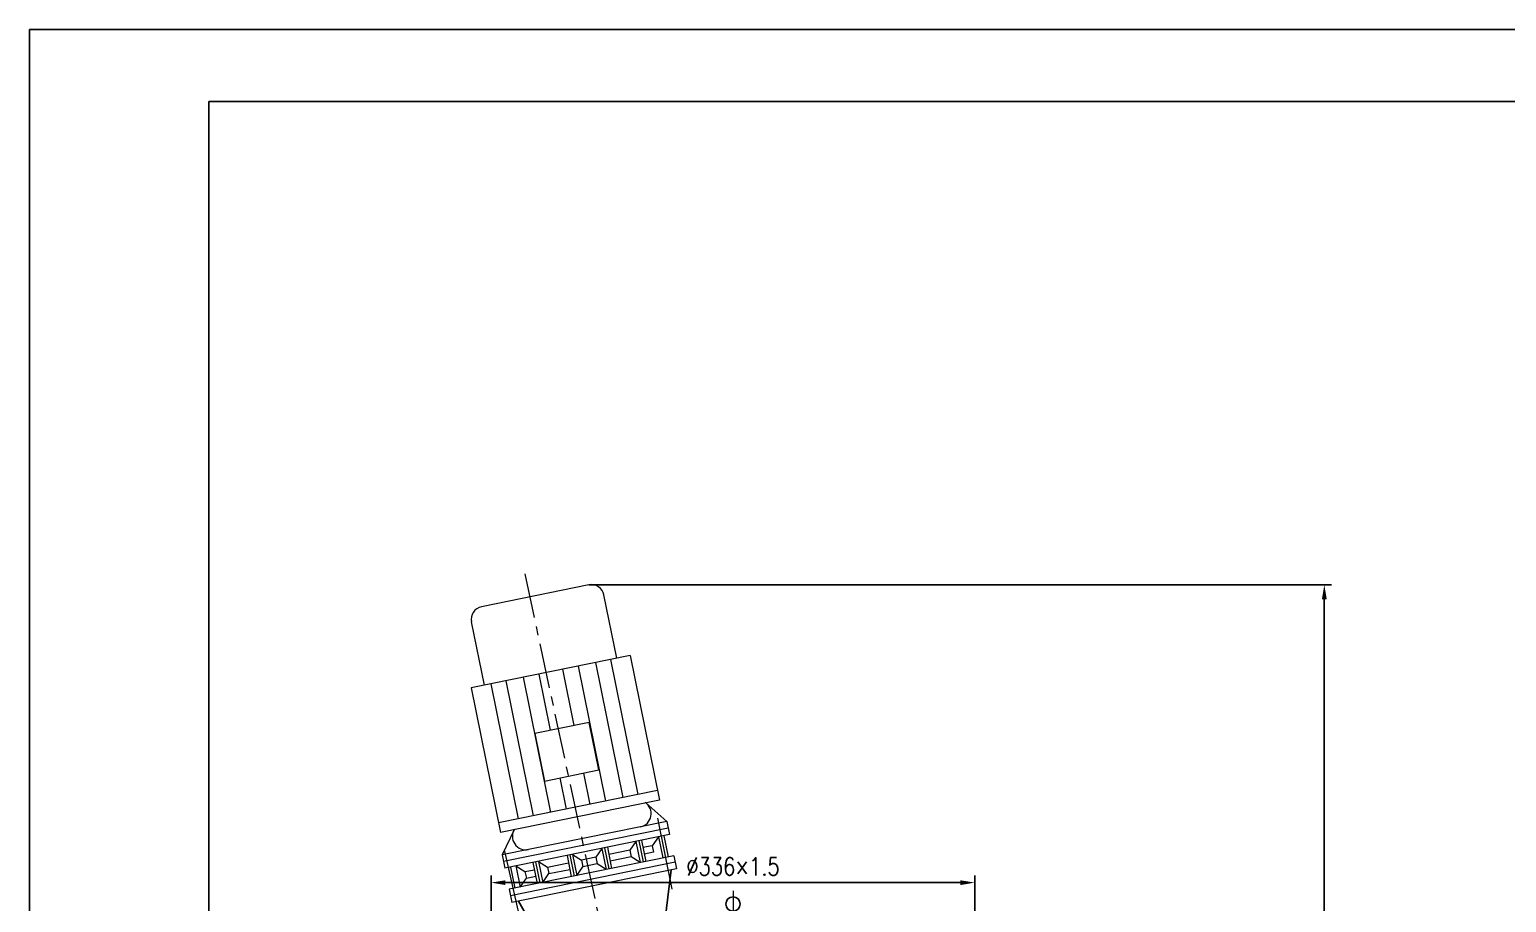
# Model space of a CAD drawing. Header units: inches. Extents: x -125 to 1975, y -50 to 2920.
# Drawn here: x -125 to 904, y 2312 to 2920 of the extents above; entities that cross this region are included whole.
import ezdxf

# ---------------------------------------------------------------- set-up
doc = ezdxf.new("R2010")
doc.units = ezdxf.units.IN
doc.header["$LTSCALE"] = 50
doc.linetypes.add('CENTER', pattern=[2, 1.25, -0.25, 0.25, -0.25])
doc.linetypes.add('PHANTOM', pattern=[63.5, 31.75, -6.35, 6.35, -6.35, 6.35, -6.35])
for name, color, linetype in [('1轮廓实线层', 7, 'Continuous'), ('2细线层', 4, 'Continuous'), ('7标注层', 4, 'Continuous'), ('图框层', 7, 'Continuous')]:
    doc.layers.add(name, color=color, linetype=linetype)
doc.layers.add('cen', color=1, linetype='CENTER', lineweight=9)
doc.styles.add('TH_GBDIM', font='romans.shx', dxfattribs={"width": 0.8, "bigfont": 'gbcbig.shx'})
doc.dimstyles.new('TH_GBDIM', dxfattribs={"dimscale": 5, "dimtxt": 3.5, "dimasz": 2.5, "dimexe": 2, "dimexo": 0, "dimgap": 1.5, "dimtad": 1, "dimdec": 1, "dimzin": 0, "dimdsep": 46, "dimtxsty": 'TH_GBDIM', "dimcen": 2.5, "dimclrd": 130, "dimclre": 130, "dimclrt": 3, "dimadec": 0, "dimazin": 0, "dimtfac": 0.714286, "dimtdec": 1, "dimtmove": 0, "dimatfit": 3, "dimfxl": 1, "dimtzin": 0, "dimlwd": -1, "dimlwe": -1, "dimarcsym": 0})

# ---------------------------------------------------------------- blocks, each defined once
blk = doc.blocks.new('*D25')
at = {"layer": '7标注层', "color": 130}
for p, q in [((196.6, 2251.1), (196.6, 2331)), ((206.6, 2326), (523.6, 2326)), ((533.6, 2251.1), (533.6, 2331))]:
    blk.add_line(p, q, dxfattribs=at)
for points in [[(206.6, 2327.6), (206.6, 2324.3), (196.6, 2326)], [(523.6, 2327.6), (523.6, 2324.3), (533.6, 2326)]]:
    blk.add_solid(points, dxfattribs=at)
at = {"layer": 'Defpoints', "color": 0}
for p in [(533.6, 2326), (196.6, 2251.1), (533.6, 2251.1)]:
    blk.add_point(p, dxfattribs=at)
at = {"layer": '7标注层', "color": 3, "insert": (365.1, 2337.2), "char_height": 12.5, "attachment_point": 5, "style": 'TH_GBDIM'}
blk.add_mtext('{%%c336×1.5}{}{}', dxfattribs=at)
blk = doc.blocks.new('*D44')
at = {"layer": '7标注层', "color": 130}
for p, q in [((264.6, 2533.3), (782.1, 2533.3)), ((777.1, 1306.5), (777.1, 2523.3)), ((660.8, 1296.5), (782.1, 1296.5))]:
    blk.add_line(p, q, dxfattribs=at)
for points in [[(775.4, 2523.3), (778.8, 2523.3), (777.1, 2533.3)], [(775.4, 1306.5), (778.8, 1306.5), (777.1, 1296.5)]]:
    blk.add_solid(points, dxfattribs=at)
at = {"layer": 'Defpoints', "color": 0}
for p in [(264.6, 2533.3), (777.1, 2533.3), (660.8, 1296.5)]:
    blk.add_point(p, dxfattribs=at)
at = {"layer": '7标注层', "color": 3, "insert": (765.9, 2010.3), "char_height": 12.5, "attachment_point": 5, "rotation": 90, "style": 'TH_GBDIM'}
blk.add_mtext('{~1250}{}{}', dxfattribs=at)

msp = doc.modelspace()

# ---------------------------------------------------------------- linework, layer by layer
at = {"color": 1, "linetype": 'CENTER', "lineweight": 9, "ltscale": 0.5}
for p, q in [((219.99, 2541.04), (383.18, 1784.32)), ((365.12, 2320.15), (365.12, 1596.47))]:
    msp.add_line(p, q, dxfattribs=at)
msp.add_circle((365.12, 2311.08), 5)
at = {"layer": '1轮廓实线层', "lineweight": 13}
for p, q in [((264.6, 2533.29), (189.97, 2518.1)), ((284.18, 2482.24), (275.22, 2526.27)), ((191.91, 2463.45), (182.94, 2507.48)), ((293.46, 2484.13), (182.63, 2461.57)), ((279.69, 2481.33), (298.83, 2387.29)), ((293.46, 2484.13), (313.96, 2383.46)), ((229.84, 2471.18), (237.8, 2432.04)), ((246.25, 2474.52), (254.22, 2435.39)), ((257.22, 2476.75), (276.37, 2382.71)), ((269.31, 2479.21), (288.45, 2385.17)), ((182.63, 2461.57), (203.13, 2360.9)), ((196.4, 2464.37), (215.55, 2370.33)), ((206.78, 2466.48), (225.93, 2372.44)), ((218.87, 2468.94), (238.02, 2374.9)), ((244.55, 2398.93), (248.98, 2377.14)), ((260.96, 2402.27), (265.4, 2380.48)), ((312.61, 2390.09), (201.78, 2367.52)), ((313.96, 2383.46), (203.13, 2360.9)), ((318.97, 2368.56), (304.4, 2381.52)), ((318.98, 2368.56), (204.33, 2345.22)), ((318.97, 2368.56), (204.34, 2345.22)), ((318.97, 2368.56), (319.9, 2363.98)), ((318.98, 2368.56), (320.85, 2359.39)), ((212.68, 2362.84), (204.34, 2345.22)), ((319.91, 2363.98), (205.26, 2340.64)), ((319.9, 2363.98), (205.27, 2340.64)), ((320.85, 2359.39), (206.2, 2336.05)), ((313.19, 2357.83), (308.9, 2351.71)), ((273.75, 2349.8), (269.47, 2343.68)), ((293.23, 2348.51), (278.6, 2345.54)), ((297.52, 2354.64), (293.23, 2348.51)), ((293.23, 2348.51), (294.16, 2343.93)), ((308.9, 2351.71), (302.37, 2350.37)), ((309.84, 2347.12), (303.3, 2345.79)), ((308.9, 2351.71), (309.84, 2347.12)), ((204.33, 2345.22), (206.2, 2336.05)), ((204.34, 2345.22), (205.27, 2340.64)), ((323.83, 2344.71), (209.19, 2321.37)), ((324.77, 2340.13), (210.12, 2316.79)), ((213.85, 2337.61), (220.19, 2333.64)), ((229.53, 2340.8), (235.87, 2336.84)), ((235.87, 2336.84), (250.5, 2339.81)), ((235.87, 2336.84), (236.8, 2332.25)), ((253.29, 2345.64), (259.63, 2341.67)), ((269.47, 2343.68), (259.63, 2341.67)), ((259.63, 2341.67), (260.57, 2337.09)), ((270.4, 2339.09), (260.57, 2337.09)), ((269.47, 2343.68), (270.4, 2339.09)), ((294.16, 2343.93), (279.53, 2340.95)), ((323.83, 2344.71), (325.7, 2335.54)), ((325.7, 2335.54), (211.05, 2312.2)), ((220.19, 2333.64), (226.73, 2334.98)), ((220.19, 2333.64), (221.13, 2329.06)), ((221.13, 2329.06), (227.67, 2330.39)), ((236.8, 2332.25), (251.43, 2335.23)), ((209.19, 2321.37), (211.05, 2312.2))]:
    msp.add_line(p, q, dxfattribs=at)
at = {"layer": '1轮廓实线层', "linetype": 'PHANTOM', "lineweight": 0}
for p, q in [((313.19, 2357.83), (316.18, 2343.16)), ((317.01, 2358.61), (320, 2343.93)), ((273.75, 2349.8), (276.74, 2335.13)), ((277.57, 2350.58), (280.56, 2335.9)), ((297.52, 2354.64), (300.5, 2339.96)), ((301.34, 2355.42), (304.33, 2340.74)), ((210.03, 2336.83), (213.02, 2322.15)), ((213.85, 2337.61), (216.84, 2322.93)), ((225.71, 2340.02), (228.7, 2325.34)), ((229.53, 2340.8), (232.52, 2326.12)), ((249.47, 2344.86), (252.46, 2330.18)), ((253.29, 2345.64), (256.28, 2330.96)), ((256.28, 2330.96), (260.57, 2337.09)), ((276.74, 2335.13), (270.4, 2339.09)), ((300.5, 2339.96), (294.16, 2343.93)), ((216.84, 2322.93), (221.13, 2329.06)), ((232.52, 2326.12), (236.8, 2332.25))]:
    msp.add_line(p, q, dxfattribs=at)
at = {"layer": '1轮廓实线层', "color": 0}
for p, q in [((309.58, 2233.24), (322.1, 2334.81)), ((265.88, 2224.48), (215.73, 2313.15))]:
    msp.add_line(p, q, dxfattribs=at)
at = {"layer": '1轮廓实线层', "lineweight": 13}
msp.add_lwpolyline([(264.99, 2437.58), (227.04, 2429.85), (233.78, 2396.74), (271.73, 2404.46)], close=True, dxfattribs=at)
for centre, radius, start, end in [((266.4, 2524.47), 9, 11.50843, 101.50843), ((191.76, 2509.28), 9, 101.50843, 191.50843), ((298.79, 2374.01), 9.36, 281.50843, 56.50843), ((220.78, 2358.12), 9.36, 146.50843, 281.50843)]:
    msp.add_arc(centre, radius, start, end, dxfattribs=at)
at = {"layer": '2细线层'}
for p in [(-125, -50), (1975, 2920)]:
    msp.add_line(p, (-125, 2920), dxfattribs=at)
at = {"layer": 'cen'}
for p, q in [((312.54, 2370.79), (322.6, 2321.38)), ((205.82, 2347.77), (217.02, 2298.61)), ((275.66, 2350.19), (278.65, 2335.51)), ((299.43, 2355.03), (302.42, 2340.35)), ((227.62, 2340.41), (230.61, 2325.73)), ((251.38, 2345.25), (254.37, 2330.57))]:
    msp.add_line(p, q, dxfattribs=at)
at = {"layer": '图框层'}
for p in [(0, 0), (1925, 2870)]:
    msp.add_line(p, (0, 2870), dxfattribs=at)

# ---------------------------------------------------------------- dimensions: what is measured, and where the dimension line sits
at = {"layer": '7标注层'}
dim = msp.add_linear_dim(base=(777.11, 2533.29), p1=(660.84, 1296.47), p2=(264.6, 2533.29), angle=90, text='{~1250}{}{}', dimstyle='TH_GBDIM', override={"dimtxt": 2.5, "dimasz": 2, "dimexe": 1, "dimgap": 1, "dimdec": 0}, dxfattribs=at)
dim.commit()
dim.dimension.update_dxf_attribs({"geometry": '*D44', "text_midpoint": (777.11, 2010.27), "dimtype": 160})
dim = msp.add_linear_dim(base=(533.62, 2325.97), p1=(196.62, 2251.08), p2=(533.62, 2251.08), text='{%%c336×1.5}{}{}', dimstyle='TH_GBDIM', override={"dimtxt": 2.5, "dimasz": 2, "dimexe": 1, "dimgap": 1, "dimdec": 0}, dxfattribs=at)
dim.commit()
dim.dimension.update_dxf_attribs({"geometry": '*D25', "text_midpoint": (365.12, 2325.97), "dimtype": 160})

doc.saveas('drawing.dxf')
